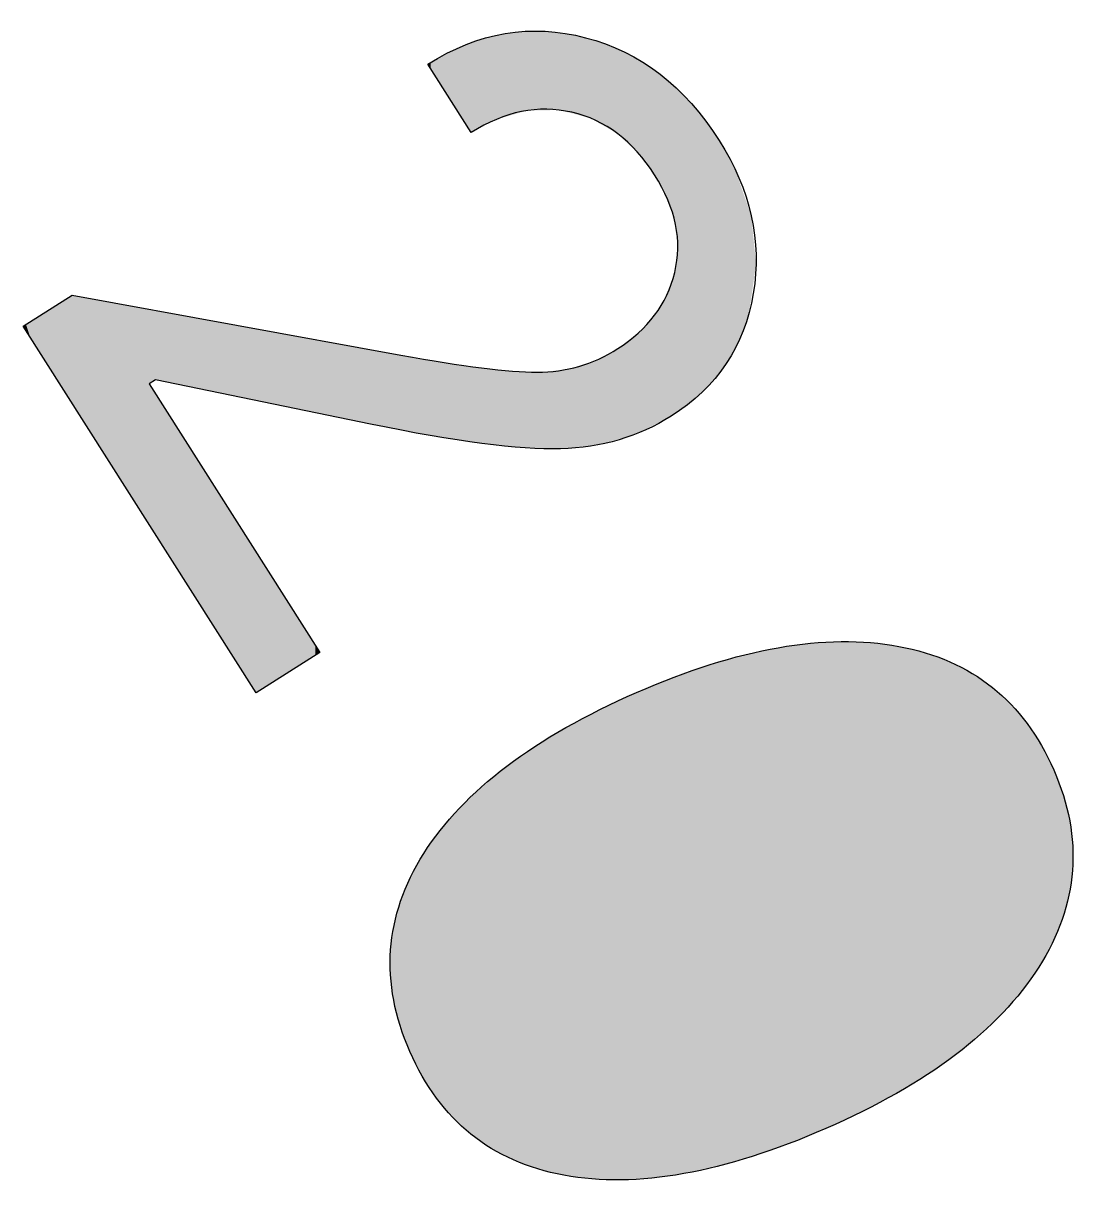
# Model space of a CAD drawing. Extents: x 1 to 47.3, y -47.1 to -0.8.
# Drawn here: x 40.16 to 45.42, y -16.79 to -11.01 of the extents above; entities that cross this region are included whole.
import ezdxf

# ---------------------------------------------------------------- set-up
doc = ezdxf.new("R2010")
doc.units = 0
doc.layers.add('LAYER_1', color=7, linetype='CONTINUOUS')

# ---------------------------------------------------------------- blocks, each defined once
blk = doc.blocks.new('*U20')
at = {"layer": 'LAYER_1', "color": 7}
for points in [[(43.9061, -16.5871), (43.7757, -14.135), (43.9061, -14.1073)], [(43.9553, -16.5699), (43.9061, -14.1073), (43.9553, -14.1005)], [(43.9061, -16.5871), (43.9061, -14.1073), (43.9553, -16.5699)], [(44.0654, -16.5249), (43.9553, -14.1005), (44.0654, -14.0855)], [(43.9553, -16.5699), (43.9553, -14.1005), (44.0654, -16.5249)], [(44.1417, -16.4937), (44.0654, -14.0855), (44.1417, -14.0813)], [(44.0654, -16.5249), (44.0654, -14.0855), (44.1417, -16.4937)], [(44.2182, -16.4581), (44.1417, -14.0813), (44.2182, -14.0771)], [(44.1417, -16.4937), (44.1417, -14.0813), (44.2182, -16.4581)], [(44.2182, -16.4581), (44.2182, -14.0771), (44.3242, -16.4087)], [(44.3242, -16.4087), (44.2182, -14.0771), (44.3242, -14.0809)], [(44.3242, -16.4087), (44.3242, -14.0809), (44.3644, -16.3873)], [(44.3644, -16.3873), (44.3242, -14.0809), (44.3644, -14.0823)], [(44.3644, -16.3873), (44.3644, -14.0823), (44.4924, -16.3193)], [(44.4924, -16.3193), (44.3644, -14.0823), (44.4924, -14.0994)], [(44.4924, -16.3193), (44.4924, -14.0994), (44.5041, -16.3122)], [(44.5041, -16.3122), (44.4924, -14.0994), (44.5041, -14.1009)], [(44.5041, -16.3122), (44.5041, -14.1009), (44.6355, -16.2321)], [(44.6355, -16.2321), (44.5041, -14.1009), (44.6355, -14.1327)], [(43.7402, -16.6427), (43.603, -14.1814), (43.7402, -14.1426)], [(43.7757, -16.6326), (43.7402, -14.1426), (43.7757, -14.135)], [(43.7402, -16.6427), (43.7402, -14.1426), (43.7757, -16.6326)], [(43.7757, -16.6326), (43.7757, -14.135), (43.9061, -16.5871)], [(44.6355, -16.2321), (44.6355, -14.1327), (44.6462, -16.2256)], [(44.6462, -16.2256), (44.6355, -14.1327), (44.6462, -14.1367)], [(44.6462, -16.2256), (44.6462, -14.1367), (44.7568, -16.1478)], [(44.7568, -16.1478), (44.6462, -14.1367), (44.7568, -14.1774)], [(43.5678, -16.6894), (43.4371, -14.2368), (43.5678, -14.1913)], [(43.603, -16.6818), (43.5678, -14.1913), (43.603, -14.1814)], [(43.5678, -16.6894), (43.5678, -14.1913), (43.603, -16.6818)], [(43.603, -16.6818), (43.603, -14.1814), (43.7402, -16.6427)], [(44.7568, -16.1478), (44.7568, -14.1774), (44.7855, -16.1276)], [(44.7855, -16.1276), (44.7568, -14.1774), (44.7855, -14.1922)], [(44.7855, -16.1276), (44.7855, -14.1922), (44.868, -16.0601)], [(44.868, -16.0601), (44.7855, -14.1922), (44.868, -14.2348)], [(43.3888, -16.7242), (43.2781, -14.2988), (43.3888, -14.2536)], [(43.4371, -16.7175), (43.3888, -14.2536), (43.4371, -14.2368)], [(43.3888, -16.7242), (43.3888, -14.2536), (43.4371, -16.7175)], [(43.4371, -16.7175), (43.4371, -14.2368), (43.5678, -16.6894)], [(44.868, -16.0601), (44.868, -14.2348), (44.9104, -16.0254)], [(44.9104, -16.0254), (44.868, -14.2348), (44.9104, -14.2642)], [(44.9104, -16.0254), (44.9104, -14.2642), (44.9692, -15.9687)], [(44.9692, -15.9687), (44.9104, -14.2642), (44.9692, -14.3051)], [(43.2032, -16.744), (43.1259, -14.3654), (43.2032, -14.3294)], [(43.2781, -16.7397), (43.2032, -14.3294), (43.2781, -14.2988)], [(43.2032, -16.744), (43.2032, -14.3294), (43.2781, -16.7397)], [(43.2781, -16.7397), (43.2781, -14.2988), (43.3888, -16.7242)], [(44.9692, -15.9687), (44.9692, -14.3051), (45.0209, -15.9188)], [(45.0209, -15.9188), (44.9692, -14.3051), (45.0209, -14.3522)], [(43.1259, -16.7484), (43.0202, -14.4146), (43.1259, -14.3654)], [(43.1259, -16.7484), (43.1259, -14.3654), (43.2032, -16.744)], [(45.0209, -15.9188), (45.0209, -14.3522), (45.0603, -15.8734)], [(45.0603, -15.8734), (45.0209, -14.3522), (45.0603, -14.3882)], [(45.0603, -15.8734), (45.0603, -14.3882), (45.117, -15.808)], [(45.117, -15.808), (45.0603, -14.3882), (45.117, -14.4552)], [(42.9806, -16.7436), (42.8518, -14.5041), (42.9806, -14.4357)], [(43.0202, -16.7449), (42.9806, -14.4357), (43.0202, -14.4146)], [(42.9806, -16.7436), (42.9806, -14.4357), (43.0202, -16.7449)], [(43.0202, -16.7449), (43.0202, -14.4146), (43.1259, -16.7484)], [(45.117, -15.808), (45.117, -14.4552), (45.1414, -15.7736)], [(45.1414, -15.7736), (45.117, -14.4552), (45.1414, -14.4841)], [(42.8422, -16.7252), (42.7121, -14.5891), (42.8422, -14.5099)], [(42.8518, -16.7265), (42.8422, -14.5099), (42.8518, -14.5041)], [(42.8422, -16.7252), (42.8422, -14.5099), (42.8518, -16.7265)], [(42.8518, -16.7265), (42.8518, -14.5041), (42.9806, -16.7436)], [(45.1414, -15.7736), (45.1414, -14.4841), (45.1986, -15.6929)], [(45.1986, -15.6929), (45.1414, -14.4841), (45.1986, -14.5717)], [(45.1986, -15.6929), (45.1986, -14.5717), (45.2124, -15.6684)], [(45.2124, -15.6684), (45.1986, -14.5717), (45.2124, -14.5928)], [(42.6979, -16.6885), (42.5919, -14.6721), (42.6979, -14.5977)], [(42.7121, -16.6937), (42.6979, -14.5977), (42.7121, -14.5891)], [(42.6979, -16.6885), (42.6979, -14.5977), (42.7121, -16.6937)], [(42.7121, -16.6937), (42.7121, -14.5891), (42.8422, -16.7252)], [(45.2124, -15.6684), (45.2124, -14.5928), (45.2649, -15.5751)], [(45.2649, -15.5751), (45.2124, -14.5928), (45.2649, -14.6974)], [(42.5919, -16.6493), (42.5586, -14.6955), (42.5919, -14.6721)], [(42.5919, -16.6493), (42.5919, -14.6721), (42.6979, -16.6885)], [(42.5586, -16.6319), (42.4815, -14.7585), (42.5586, -14.6955)], [(42.5586, -16.6319), (42.5586, -14.6955), (42.5919, -16.6493)], [(45.2649, -15.5751), (45.2649, -14.6974), (45.2734, -15.5549)], [(45.2734, -15.5549), (45.2649, -14.6974), (45.2734, -14.7143)], [(45.2734, -15.5549), (45.2734, -14.7143), (45.3149, -15.456)], [(45.3149, -15.456), (45.2734, -14.7143), (45.3149, -14.8251)], [(42.4338, -16.5585), (42.381, -14.8483), (42.4338, -14.7975)], [(42.4815, -16.5919), (42.4338, -14.7975), (42.4815, -14.7585)], [(42.4338, -16.5585), (42.4338, -14.7975), (42.4815, -16.5919)], [(42.4815, -16.5919), (42.4815, -14.7585), (42.5586, -16.6319)], [(42.381, -16.5215), (42.3236, -14.9036), (42.381, -14.8483)], [(42.381, -16.5215), (42.381, -14.8483), (42.4338, -16.5585)], [(45.3149, -15.456), (45.3149, -14.8251), (45.3209, -15.4344)], [(45.3209, -15.4344), (45.3149, -14.8251), (45.3209, -14.8412)], [(45.3209, -15.4344), (45.3209, -14.8412), (45.3486, -15.3356)], [(45.3486, -15.3356), (45.3209, -14.8412), (45.3486, -14.9522)], [(42.3236, -16.4688), (42.2904, -14.942), (42.3236, -14.9036)], [(42.3236, -16.4688), (42.3236, -14.9036), (42.381, -16.5215)], [(42.2904, -16.4383), (42.228, -15.0139), (42.2904, -14.942)], [(42.2904, -16.4383), (42.2904, -14.942), (42.3236, -16.4688)], [(45.3486, -15.3356), (45.3486, -14.9522), (45.3522, -15.3104)], [(45.3522, -15.3104), (45.3486, -14.9522), (45.3522, -14.9667)], [(45.3522, -15.3104), (45.3522, -14.9667), (45.3661, -15.2139)], [(45.3661, -15.2139), (45.3522, -14.9667), (45.3661, -15.081)], [(42.228, -16.364), (42.2096, -15.0399), (42.228, -15.0139)], [(42.228, -16.364), (42.228, -15.0139), (42.2904, -16.4383)], [(42.2096, -16.3421), (42.147, -15.1284), (42.2096, -15.0399)], [(42.2096, -16.3421), (42.2096, -15.0399), (42.228, -16.364)], [(45.3661, -15.2139), (45.3661, -15.081), (45.3673, -15.0909)], [(42.1387, -16.233), (42.0813, -15.2459), (42.1387, -15.1432)], [(42.147, -16.2457), (42.1387, -15.1432), (42.147, -15.1284)], [(42.1387, -16.233), (42.1387, -15.1432), (42.147, -16.2457)], [(42.147, -16.2457), (42.147, -15.1284), (42.2096, -16.3421)], [(42.0777, -16.111), (42.032, -15.3648), (42.0777, -15.2546)], [(42.0813, -16.1182), (42.0777, -15.2546), (42.0813, -15.2459)], [(42.0777, -16.111), (42.0777, -15.2546), (42.0813, -16.1182)], [(42.0813, -16.1182), (42.0813, -15.2459), (42.1387, -16.233)], [(42.0294, -15.9828), (41.9989, -15.4853), (42.0294, -15.3743)], [(42.032, -15.9896), (42.0294, -15.3743), (42.032, -15.3648)], [(42.0294, -15.9828), (42.0294, -15.3743), (42.032, -15.9896)], [(42.032, -15.9896), (42.032, -15.3648), (42.0777, -16.111)], [(41.9974, -15.8561), (41.9821, -15.6074), (41.9974, -15.4966)], [(41.9989, -15.8622), (41.9974, -15.4966), (41.9989, -15.4853)], [(41.9974, -15.8561), (41.9974, -15.4966), (41.9989, -15.8622)], [(41.9989, -15.8622), (41.9989, -15.4853), (42.0294, -15.9828)], [(41.9821, -15.7351), (41.9816, -15.731), (41.9821, -15.6074)], [(41.9821, -15.7351), (41.9821, -15.6074), (41.9974, -15.8561)]]:
    blk.add_solid(points, dxfattribs=at)
blk = doc.blocks.new('*U21')
at = {"layer": 'LAYER_1', "color": 7}
for points in [[(42.3899, -11.5464), (42.3798, -11.1071), (42.3899, -11.103)], [(42.3901, -11.5463), (42.3899, -11.103), (42.3901, -11.1029)], [(42.3899, -11.5464), (42.3899, -11.103), (42.3901, -11.5463)], [(42.4051, -11.5375), (42.3901, -11.1029), (42.4051, -11.0967)], [(42.3901, -11.5463), (42.3901, -11.1029), (42.4051, -11.5375)], [(42.4291, -11.5234), (42.4051, -11.0967), (42.4291, -11.0903)], [(42.4051, -11.5375), (42.4051, -11.0967), (42.4291, -11.5234)], [(42.4641, -11.5064), (42.4291, -11.0903), (42.4641, -11.081)], [(42.4291, -11.5234), (42.4291, -11.0903), (42.4641, -11.5064)], [(42.5071, -11.4855), (42.4641, -11.081), (42.5071, -11.0695)], [(42.4641, -11.5064), (42.4641, -11.081), (42.5071, -11.4855)], [(42.5264, -11.4801), (42.5071, -11.0695), (42.5264, -11.0643)], [(42.5071, -11.4855), (42.5071, -11.0695), (42.5264, -11.4801)], [(42.5867, -11.463), (42.5264, -11.0643), (42.5867, -11.0567)], [(42.5264, -11.4801), (42.5264, -11.0643), (42.5867, -11.463)], [(42.6002, -11.4592), (42.5867, -11.0567), (42.6002, -11.0549)], [(42.5867, -11.463), (42.5867, -11.0567), (42.6002, -11.4592)], [(42.6492, -11.4453), (42.6002, -11.0549), (42.6492, -11.0487)], [(42.6002, -11.4592), (42.6002, -11.0549), (42.6492, -11.4453)], [(42.6492, -11.4453), (42.6492, -11.0487), (42.6631, -11.4414)], [(42.6631, -11.4414), (42.6492, -11.0487), (42.6631, -11.0489)], [(42.6631, -11.4414), (42.6631, -11.0489), (42.7204, -11.4407)], [(42.7204, -11.4407), (42.6631, -11.0489), (42.7204, -11.0495)], [(42.7204, -11.4407), (42.7204, -11.0495), (42.7362, -11.4405)], [(42.7362, -11.4405), (42.7204, -11.0495), (42.7362, -11.0497)], [(42.7362, -11.4405), (42.7362, -11.0497), (42.7735, -11.44)], [(42.7735, -11.44), (42.7362, -11.0497), (42.7735, -11.0501)], [(42.7735, -11.44), (42.7735, -11.0501), (42.819, -11.4394)], [(42.819, -11.4394), (42.7735, -11.0501), (42.819, -11.0566)], [(42.819, -11.4394), (42.819, -11.0566), (42.8246, -11.4409)], [(42.8246, -11.4409), (42.819, -11.0566), (42.8246, -11.0575)], [(42.8246, -11.4409), (42.8246, -11.0575), (42.8663, -11.4516)], [(42.8663, -11.4516), (42.8246, -11.0575), (42.8663, -11.0635)], [(42.8663, -11.4516), (42.8663, -11.0635), (42.8993, -11.4601)], [(42.8993, -11.4601), (42.8663, -11.0635), (42.8993, -11.0683)], [(42.8993, -11.4601), (42.8993, -11.0683), (42.972, -11.4789)], [(42.972, -11.4789), (42.8993, -11.0683), (42.972, -11.0883)], [(42.972, -11.4789), (42.972, -11.0883), (42.9907, -11.4895)], [(42.9907, -11.4895), (42.972, -11.0883), (42.9907, -11.0935)], [(42.9907, -11.4895), (42.9907, -11.0935), (43.0104, -11.5007)], [(43.0104, -11.5007), (42.9907, -11.0935), (43.0104, -11.0989)], [(43.0104, -11.5007), (43.0104, -11.0989), (43.0249, -11.509)], [(43.0249, -11.509), (43.0104, -11.0989), (43.0249, -11.1029)], [(43.0249, -11.509), (43.0249, -11.1029), (43.109, -11.5568)], [(43.109, -11.5568), (43.0249, -11.1029), (43.109, -11.1377)], [(42.2853, -11.3985), (42.2169, -11.1843), (42.2853, -11.1461)], [(42.312, -11.4406), (42.2853, -11.1461), (42.312, -11.1351)], [(42.2853, -11.3985), (42.2853, -11.1461), (42.312, -11.4406)], [(42.3141, -11.444), (42.312, -11.1351), (42.3141, -11.1342)], [(42.312, -11.4406), (42.312, -11.1351), (42.3141, -11.444)], [(42.3559, -11.5097), (42.3141, -11.1342), (42.3559, -11.117)], [(42.3141, -11.444), (42.3141, -11.1342), (42.3559, -11.5097)], [(42.3798, -11.5474), (42.3559, -11.117), (42.3798, -11.1071)], [(42.3559, -11.5097), (42.3559, -11.117), (42.3798, -11.5474)], [(42.3798, -11.5474), (42.3798, -11.1071), (42.3899, -11.5464)], [(43.109, -11.5568), (43.109, -11.1377), (43.1095, -11.5573)], [(43.1095, -11.5573), (43.109, -11.1377), (43.1095, -11.1379)], [(43.1095, -11.5573), (43.1095, -11.1379), (43.144, -11.5908)], [(43.144, -11.5908), (43.1095, -11.1379), (43.144, -11.1522)], [(43.144, -11.5908), (43.144, -11.1522), (43.1834, -11.6291)], [(43.1834, -11.6291), (43.144, -11.1522), (43.1834, -11.1747)], [(42.1811, -11.2345), (42.1669, -11.2122), (42.1811, -11.2043)], [(42.2169, -11.2909), (42.1811, -11.2043), (42.2169, -11.1843)], [(42.1811, -11.2345), (42.1811, -11.2043), (42.2169, -11.2909)], [(42.2169, -11.2909), (42.2169, -11.1843), (42.2853, -11.3985)], [(43.1834, -11.6291), (43.1834, -11.1747), (43.2287, -11.6731)], [(43.2287, -11.6731), (43.1834, -11.1747), (43.2287, -11.2005)], [(43.2287, -11.6731), (43.2287, -11.2005), (43.2333, -11.68)], [(43.2333, -11.68), (43.2287, -11.2005), (43.2333, -11.2032)], [(43.2333, -11.68), (43.2333, -11.2032), (43.2557, -11.7138)], [(43.2557, -11.7138), (43.2333, -11.2032), (43.2557, -11.2159)], [(43.2557, -11.7138), (43.2557, -11.2159), (43.3249, -11.8182)], [(43.3249, -11.8182), (43.2557, -11.2159), (43.3249, -11.2678)], [(43.3249, -11.8182), (43.3249, -11.2678), (43.3283, -11.8233)], [(43.3283, -11.8233), (43.3249, -11.2678), (43.3283, -11.2704)], [(43.3283, -11.8233), (43.3283, -11.2704), (43.3436, -11.862)], [(43.3436, -11.862), (43.3283, -11.2704), (43.3436, -11.2819)], [(43.3436, -11.862), (43.3436, -11.2819), (43.36, -11.9033)], [(43.36, -11.9033), (43.3436, -11.2819), (43.36, -11.2942)], [(43.36, -11.9033), (43.36, -11.2942), (43.3841, -11.964)], [(43.3841, -11.964), (43.36, -11.2942), (43.3841, -11.3172)], [(43.3841, -11.964), (43.3841, -11.3172), (43.3891, -11.9767)], [(43.3891, -11.9767), (43.3841, -11.3172), (43.3891, -11.322)], [(43.3891, -11.9767), (43.3891, -11.322), (43.4076, -12.1274)], [(43.4076, -12.1274), (43.3891, -11.322), (43.4076, -11.3398)], [(43.4076, -12.9349), (43.4076, -11.3398), (43.436, -12.9162)], [(43.436, -12.9162), (43.4076, -11.3398), (43.436, -11.3669)], [(43.436, -12.9162), (43.436, -11.3669), (43.457, -12.8987)], [(43.457, -12.8987), (43.436, -11.3669), (43.457, -11.3869)], [(43.457, -12.8987), (43.457, -11.3869), (43.5282, -12.8389)], [(43.5282, -12.8389), (43.457, -11.3869), (43.5282, -11.4722)], [(43.5282, -12.8389), (43.5282, -11.4722), (43.5465, -12.8189)], [(43.5465, -12.8189), (43.5282, -11.4722), (43.5465, -11.4941)], [(43.5465, -12.8189), (43.5465, -11.4941), (43.6069, -12.7531)], [(43.6069, -12.7531), (43.5465, -11.4941), (43.6069, -11.5834)], [(43.6069, -12.7531), (43.6069, -11.5834), (43.6271, -12.7237)], [(43.6271, -12.7237), (43.6069, -11.5834), (43.6271, -11.6134)], [(43.6271, -12.7237), (43.6271, -11.6134), (43.6719, -12.6588)], [(43.6719, -12.6588), (43.6271, -11.6134), (43.6719, -11.696)], [(43.6719, -12.6588), (43.6719, -11.696), (43.69, -12.6228)], [(43.69, -12.6228), (43.6719, -11.696), (43.69, -11.7293)], [(43.69, -12.6228), (43.69, -11.7293), (43.7234, -12.556)], [(43.7234, -12.556), (43.69, -11.7293), (43.7234, -11.8253)], [(43.7234, -12.556), (43.7234, -11.8253), (43.7614, -12.4448)], [(43.7614, -12.4448), (43.7234, -11.8253), (43.7614, -11.9341)], [(43.7614, -12.4448), (43.7614, -11.9341), (43.772, -12.3706)], [(43.772, -12.3706), (43.7614, -11.9341), (43.772, -11.9644)], [(43.772, -12.3706), (43.772, -11.9644), (43.7957, -12.2039)], [(43.4076, -12.9349), (43.3891, -12.2435), (43.4076, -12.1274)], [(43.3891, -12.9472), (43.3841, -12.275), (43.3891, -12.2435)], [(43.3891, -12.9472), (43.3891, -12.2435), (43.4076, -12.9349)], [(43.3841, -12.9505), (43.36, -12.3296), (43.3841, -12.275)], [(43.3841, -12.9505), (43.3841, -12.275), (43.3891, -12.9472)], [(40.3906, -12.8758), (40.3543, -12.3875), (40.3906, -12.3645)], [(40.4042, -12.8972), (40.3906, -12.3645), (40.4042, -12.3593)], [(40.3906, -12.8758), (40.3906, -12.3645), (40.4042, -12.8972)], [(40.4057, -12.8996), (40.4042, -12.3593), (40.4057, -12.3588)], [(40.4042, -12.8972), (40.4042, -12.3593), (40.4057, -12.8996)], [(40.4057, -12.8996), (40.4057, -12.3588), (40.4553, -12.9778)], [(40.4553, -12.9778), (40.4057, -12.3588), (40.4553, -12.3678)], [(40.4553, -12.9778), (40.4553, -12.3678), (40.5247, -13.0871)], [(40.5247, -13.0871), (40.4553, -12.3678), (40.5247, -12.3805)], [(43.3436, -12.9772), (43.3283, -12.4016), (43.3436, -12.3668)], [(43.36, -12.9664), (43.3436, -12.3668), (43.36, -12.3296)], [(43.3436, -12.9772), (43.3436, -12.3668), (43.36, -12.9664)], [(43.36, -12.9664), (43.36, -12.3296), (43.3841, -12.9505)], [(40.3008, -12.7344), (40.2213, -12.4718), (40.3008, -12.4214)], [(40.3026, -12.7372), (40.3008, -12.4214), (40.3026, -12.4203)], [(40.3008, -12.7344), (40.3008, -12.4214), (40.3026, -12.7372)], [(40.3543, -12.8187), (40.3026, -12.4203), (40.3543, -12.3875)], [(40.3026, -12.7372), (40.3026, -12.4203), (40.3543, -12.8187)], [(40.3543, -12.8187), (40.3543, -12.3875), (40.3906, -12.8758)], [(40.5247, -13.0871), (40.5247, -12.3805), (40.5516, -13.1295)], [(40.5516, -13.1295), (40.5247, -12.3805), (40.5516, -12.3854)], [(40.5516, -13.1295), (40.5516, -12.3854), (40.6854, -13.3402)], [(40.6854, -13.3402), (40.5516, -12.3854), (40.6854, -12.4098)], [(40.6854, -13.3402), (40.6854, -12.4098), (40.7845, -13.4963)], [(40.7845, -13.4963), (40.6854, -12.4098), (40.7845, -12.4279)], [(40.7845, -12.798), (40.7845, -12.4279), (40.7873, -12.7962)], [(40.7873, -12.7962), (40.7845, -12.4279), (40.7873, -12.4284)], [(40.7873, -12.7962), (40.7873, -12.4284), (40.7898, -12.7946)], [(40.7898, -12.7946), (40.7873, -12.4284), (40.7898, -12.4288)], [(40.7898, -12.7946), (40.7898, -12.4288), (40.791, -12.7938)], [(40.791, -12.7938), (40.7898, -12.4288), (40.791, -12.429)], [(40.791, -12.7938), (40.791, -12.429), (40.7999, -12.7881)], [(40.7999, -12.7881), (40.791, -12.429), (40.7999, -12.4307)], [(40.7999, -12.7881), (40.7999, -12.4307), (40.8126, -12.78)], [(40.8126, -12.78), (40.7999, -12.4307), (40.8126, -12.433)], [(40.8126, -12.78), (40.8126, -12.433), (40.8153, -12.7783)], [(40.8153, -12.7783), (40.8126, -12.433), (40.8153, -12.4335)], [(40.8153, -12.7783), (40.8153, -12.4335), (40.8208, -12.7793)], [(40.8208, -12.7793), (40.8153, -12.4335), (40.8208, -12.4345)], [(43.3249, -12.9861), (43.2557, -12.4971), (43.3249, -12.4093)], [(43.3283, -12.9845), (43.3249, -12.4093), (43.3283, -12.4016)], [(43.3249, -12.9861), (43.3249, -12.4093), (43.3283, -12.9845)], [(43.3283, -12.9845), (43.3283, -12.4016), (43.3436, -12.9772)], [(40.1925, -12.5637), (40.1721, -12.503), (40.1925, -12.4901)], [(40.1969, -12.5707), (40.1925, -12.4901), (40.1969, -12.4873)], [(40.1925, -12.5637), (40.1925, -12.4901), (40.1969, -12.5707)], [(40.2213, -12.6091), (40.1969, -12.4873), (40.2213, -12.4718)], [(40.1969, -12.5707), (40.1969, -12.4873), (40.2213, -12.6091)], [(40.2213, -12.6091), (40.2213, -12.4718), (40.3008, -12.7344)], [(40.8208, -12.7793), (40.8208, -12.4345), (40.8222, -12.7796)], [(40.8222, -12.7796), (40.8208, -12.4345), (40.8222, -12.4347)], [(40.8222, -12.7796), (40.8222, -12.4347), (40.8471, -12.7847)], [(40.8471, -12.7847), (40.8222, -12.4347), (40.8471, -12.4393)], [(40.8471, -12.7847), (40.8471, -12.4393), (40.8612, -12.7877)], [(40.8612, -12.7877), (40.8471, -12.4393), (40.8612, -12.4419)], [(40.8612, -12.7877), (40.8612, -12.4419), (40.8749, -12.7905)], [(40.8749, -12.7905), (40.8612, -12.4419), (40.8749, -12.4444)], [(40.8749, -12.7905), (40.8749, -12.4444), (40.9234, -12.8005)], [(40.9234, -12.8005), (40.8749, -12.4444), (40.9234, -12.4532)], [(40.9234, -12.8005), (40.9234, -12.4532), (40.9295, -12.8017)], [(40.9295, -12.8017), (40.9234, -12.4532), (40.9295, -12.4543)], [(40.9295, -12.8017), (40.9295, -12.4543), (40.9475, -12.8054)], [(40.9475, -12.8054), (40.9295, -12.4543), (40.9475, -12.4576)], [(40.9475, -12.8054), (40.9475, -12.4576), (41.021, -12.8206)], [(41.021, -12.8206), (40.9475, -12.4576), (41.021, -12.471)], [(41.021, -12.8206), (41.021, -12.471), (41.0336, -12.8232)], [(41.0336, -12.8232), (41.021, -12.471), (41.0336, -12.4733)], [(41.0336, -12.8232), (41.0336, -12.4733), (41.0466, -12.8259)], [(41.0466, -12.8259), (41.0336, -12.4733), (41.0466, -12.4757)], [(41.0466, -12.8259), (41.0466, -12.4757), (41.1284, -12.8428)], [(41.1284, -12.8428), (41.0466, -12.4757), (41.1284, -12.4906)], [(41.1284, -12.8428), (41.1284, -12.4906), (41.154, -12.848)], [(41.154, -12.848), (41.1284, -12.4906), (41.154, -12.4953)], [(40.161, -12.5142), (40.1593, -12.5111), (40.161, -12.51)], [(40.1651, -12.5206), (40.161, -12.51), (40.1651, -12.5074)], [(40.161, -12.5142), (40.161, -12.51), (40.1651, -12.5206)], [(40.1721, -12.5317), (40.1651, -12.5074), (40.1721, -12.503)], [(40.1651, -12.5206), (40.1651, -12.5074), (40.1721, -12.5317)], [(40.1721, -12.5317), (40.1721, -12.503), (40.1925, -12.5637)], [(41.154, -12.848), (41.154, -12.4953), (41.2173, -12.8611)], [(41.2173, -12.8611), (41.154, -12.4953), (41.2173, -12.5068)], [(41.2173, -12.8611), (41.2173, -12.5068), (41.2388, -12.8655)], [(41.2388, -12.8655), (41.2173, -12.5068), (41.2388, -12.5107)], [(41.2388, -12.8655), (41.2388, -12.5107), (41.2491, -12.8677)], [(41.2491, -12.8677), (41.2388, -12.5107), (41.2491, -12.5126)], [(41.2491, -12.8677), (41.2491, -12.5126), (41.2707, -12.8721)], [(41.2707, -12.8721), (41.2491, -12.5126), (41.2707, -12.5166)], [(41.2707, -12.8721), (41.2707, -12.5166), (41.2946, -12.8771)], [(41.2946, -12.8771), (41.2707, -12.5166), (41.2946, -12.5209)], [(41.2946, -12.8771), (41.2946, -12.5209), (41.3095, -12.8801)], [(41.3095, -12.8801), (41.2946, -12.5209), (41.3095, -12.5236)], [(41.3095, -12.8801), (41.3095, -12.5236), (41.3146, -12.8812)], [(41.3146, -12.8812), (41.3095, -12.5236), (41.3146, -12.5246)], [(41.3146, -12.8812), (41.3146, -12.5246), (41.3248, -12.8833)], [(41.3248, -12.8833), (41.3146, -12.5246), (41.3248, -12.5264)], [(41.3248, -12.8833), (41.3248, -12.5264), (41.3353, -12.8855)], [(41.3353, -12.8855), (41.3248, -12.5264), (41.3353, -12.5283)], [(41.3353, -12.8855), (41.3353, -12.5283), (41.3878, -12.8963)], [(41.3878, -12.8963), (41.3353, -12.5283), (41.3878, -12.5379)], [(41.3878, -12.8963), (41.3878, -12.5379), (41.4168, -12.9023)], [(41.4168, -12.9023), (41.3878, -12.5379), (41.4168, -12.5432)], [(41.4168, -12.9023), (41.4168, -12.5432), (41.4967, -12.9188)], [(41.4967, -12.9188), (41.4168, -12.5432), (41.4967, -12.5578)], [(43.2287, -13.0317), (43.1834, -12.565), (43.2287, -12.5291)], [(43.2333, -13.0295), (43.2287, -12.5291), (43.2333, -12.5255)], [(43.2287, -13.0317), (43.2287, -12.5291), (43.2333, -13.0295)], [(43.2557, -13.0189), (43.2333, -12.5255), (43.2557, -12.4971)], [(43.2333, -13.0295), (43.2333, -12.5255), (43.2557, -13.0189)], [(43.2557, -13.0189), (43.2557, -12.4971), (43.3249, -12.9861)], [(41.4967, -12.9188), (41.4967, -12.5578), (41.498, -12.919)], [(41.498, -12.919), (41.4967, -12.5578), (41.498, -12.558)], [(41.498, -12.919), (41.498, -12.558), (41.5303, -12.9257)], [(41.5303, -12.9257), (41.498, -12.558), (41.5303, -12.5639)], [(41.5303, -12.9257), (41.5303, -12.5639), (41.5638, -12.9326)], [(41.5638, -12.9326), (41.5303, -12.5639), (41.5638, -12.57)], [(41.5638, -12.9326), (41.5638, -12.57), (41.5875, -12.9375)], [(41.5875, -12.9375), (41.5638, -12.57), (41.5875, -12.5743)], [(41.5875, -12.9375), (41.5875, -12.5743), (41.5915, -12.9383)], [(41.5915, -12.9383), (41.5875, -12.5743), (41.5915, -12.5751)], [(41.5915, -12.9383), (41.5915, -12.5751), (41.6093, -12.942)], [(41.6093, -12.942), (41.5915, -12.5751), (41.6093, -12.5783)], [(41.6093, -12.942), (41.6093, -12.5783), (41.6266, -12.9456)], [(41.6266, -12.9456), (41.6093, -12.5783), (41.6266, -12.5815)], [(41.6266, -12.9456), (41.6266, -12.5815), (41.6296, -12.9462)], [(41.6296, -12.9462), (41.6266, -12.5815), (41.6296, -12.582)], [(41.6296, -12.9462), (41.6296, -12.582), (41.7151, -12.9638)], [(41.7151, -12.9638), (41.6296, -12.582), (41.7151, -12.5976)], [(41.7151, -12.9638), (41.7151, -12.5976), (41.7492, -12.9708)], [(41.7492, -12.9708), (41.7151, -12.5976), (41.7492, -12.6039)], [(41.7492, -12.9708), (41.7492, -12.6039), (41.798, -12.9809)], [(41.798, -12.9809), (41.7492, -12.6039), (41.798, -12.6128)], [(43.144, -13.0641), (43.1095, -12.6235), (43.144, -12.5962)], [(43.1834, -13.0532), (43.144, -12.5962), (43.1834, -12.565)], [(43.144, -13.0641), (43.144, -12.5962), (43.1834, -13.0532)], [(43.1834, -13.0532), (43.1834, -12.565), (43.2287, -13.0317)], [(41.798, -12.9809), (41.798, -12.6128), (41.8553, -12.9927)], [(41.8553, -12.9927), (41.798, -12.6128), (41.8553, -12.6232)], [(41.8553, -12.9927), (41.8553, -12.6232), (41.8809, -12.998)], [(41.8809, -12.998), (41.8553, -12.6232), (41.8809, -12.6279)], [(41.8809, -12.998), (41.8809, -12.6279), (41.8829, -12.9984)], [(41.8829, -12.9984), (41.8809, -12.6279), (41.8829, -12.6282)], [(41.8829, -12.9984), (41.8829, -12.6282), (41.8866, -12.9992)], [(41.8866, -12.9992), (41.8829, -12.6282), (41.8866, -12.6289)], [(41.8866, -12.9992), (41.8866, -12.6289), (41.9113, -13.0042)], [(41.9113, -13.0042), (41.8866, -12.6289), (41.9113, -12.6334)], [(41.9113, -13.0042), (41.9113, -12.6334), (41.9598, -13.0139)], [(41.9598, -13.0139), (41.9113, -12.6334), (41.9598, -12.6423)], [(41.9598, -13.0139), (41.9598, -12.6423), (41.9793, -13.0175)], [(41.9793, -13.0175), (41.9598, -12.6423), (41.9793, -12.6458)], [(41.9793, -13.0175), (41.9793, -12.6458), (42.0289, -13.0269)], [(42.0289, -13.0269), (41.9793, -12.6458), (42.0289, -12.6549)], [(42.0289, -13.0269), (42.0289, -12.6549), (42.0408, -13.0291)], [(42.0408, -13.0291), (42.0289, -12.6549), (42.0408, -12.657)], [(42.0408, -13.0291), (42.0408, -12.657), (42.0763, -13.0357)], [(42.0763, -13.0357), (42.0408, -12.657), (42.0763, -12.6635)], [(42.0763, -13.0357), (42.0763, -12.6635), (42.1439, -13.0484)], [(42.1439, -13.0484), (42.0763, -12.6635), (42.1439, -12.6753)], [(43.109, -13.0737), (43.0249, -12.6676), (43.109, -12.6238)], [(43.1095, -13.0735), (43.109, -12.6238), (43.1095, -12.6235)], [(43.109, -13.0737), (43.109, -12.6238), (43.1095, -13.0735)], [(43.1095, -13.0735), (43.1095, -12.6235), (43.144, -13.0641)], [(42.1439, -13.0484), (42.1439, -12.6753), (42.145, -13.0486)], [(42.145, -13.0486), (42.1439, -12.6753), (42.145, -12.6755)], [(42.145, -13.0486), (42.145, -12.6755), (42.1669, -13.0522)], [(42.1669, -13.0522), (42.145, -12.6755), (42.1669, -12.679)], [(42.1669, -13.0522), (42.1669, -12.679), (42.1811, -13.0546)], [(42.1811, -13.0546), (42.1669, -12.679), (42.1811, -12.6811)], [(42.1811, -13.0546), (42.1811, -12.6811), (42.2169, -13.0605)], [(42.2169, -13.0605), (42.1811, -12.6811), (42.2169, -12.6867)], [(42.2169, -13.0605), (42.2169, -12.6867), (42.2853, -13.0718)], [(42.2853, -13.0718), (42.2169, -12.6867), (42.2853, -12.6973)], [(42.2853, -13.0718), (42.2853, -12.6973), (42.312, -13.0762)], [(42.312, -13.0762), (42.2853, -12.6973), (42.312, -12.7015)], [(42.312, -13.0762), (42.312, -12.7015), (42.3141, -13.0765)], [(42.3141, -13.0765), (42.312, -12.7015), (42.3141, -12.7018)], [(42.3141, -13.0765), (42.3141, -12.7018), (42.3559, -13.0823)], [(42.3559, -13.0823), (42.3141, -12.7018), (42.3559, -12.7083)], [(42.3559, -13.0823), (42.3559, -12.7083), (42.3798, -13.0857)], [(42.3798, -13.0857), (42.3559, -12.7083), (42.3798, -12.712)], [(42.3798, -13.0857), (42.3798, -12.712), (42.3899, -13.087)], [(42.3899, -13.087), (42.3798, -12.712), (42.3899, -12.7136)], [(42.3899, -13.087), (42.3899, -12.7136), (42.3901, -13.0871)], [(42.3901, -13.0871), (42.3899, -12.7136), (42.3901, -12.7136)], [(42.3901, -13.0871), (42.3901, -12.7136), (42.4051, -13.0891)], [(42.4051, -13.0891), (42.3901, -12.7136), (42.4051, -12.7153)], [(42.4051, -13.0891), (42.4051, -12.7153), (42.4291, -13.0925)], [(42.4291, -13.0925), (42.4051, -12.7153), (42.4291, -12.7179)], [(42.4291, -13.0925), (42.4291, -12.7179), (42.4641, -13.0973)], [(42.4641, -13.0973), (42.4291, -12.7179), (42.4641, -12.7218)], [(42.4641, -13.0973), (42.4641, -12.7218), (42.5071, -13.1018)], [(42.5071, -13.1018), (42.4641, -12.7218), (42.5071, -12.7265)], [(42.8993, -13.1124), (42.8663, -12.7243), (42.8993, -12.714)], [(42.972, -13.1048), (42.8993, -12.714), (42.972, -12.6913)], [(42.8993, -13.1124), (42.8993, -12.714), (42.972, -13.1048)], [(42.9907, -13.1029), (42.972, -12.6913), (42.9907, -12.6855)], [(42.972, -13.1048), (42.972, -12.6913), (42.9907, -13.1029)], [(43.0104, -13.1008), (42.9907, -12.6855), (43.0104, -12.6752)], [(42.9907, -13.1029), (42.9907, -12.6855), (43.0104, -13.1008)], [(43.0249, -13.0968), (43.0104, -12.6752), (43.0249, -12.6676)], [(43.0104, -13.1008), (43.0104, -12.6752), (43.0249, -13.0968)], [(43.0249, -13.0968), (43.0249, -12.6676), (43.109, -13.0737)], [(42.5071, -13.1018), (42.5071, -12.7265), (42.5264, -13.1039)], [(42.5264, -13.1039), (42.5071, -12.7265), (42.5264, -12.7286)], [(42.5264, -13.1039), (42.5264, -12.7286), (42.5867, -13.1102)], [(42.5867, -13.1102), (42.5264, -12.7286), (42.5867, -12.7352)], [(42.5867, -13.1102), (42.5867, -12.7352), (42.6002, -13.1117)], [(42.6002, -13.1117), (42.5867, -12.7352), (42.6002, -12.7357)], [(42.6002, -13.1117), (42.6002, -12.7357), (42.6492, -13.1148)], [(42.6492, -13.1148), (42.6002, -12.7357), (42.6492, -12.7373)], [(42.6492, -13.1148), (42.6492, -12.7373), (42.6631, -13.1156)], [(42.6631, -13.1156), (42.6492, -12.7373), (42.6631, -12.7378)], [(42.6631, -13.1156), (42.6631, -12.7378), (42.7204, -13.1193)], [(42.7204, -13.1193), (42.6631, -12.7378), (42.7204, -12.7397)], [(42.7204, -13.1193), (42.7204, -12.7397), (42.7362, -13.1194)], [(42.7362, -13.1194), (42.7204, -12.7397), (42.7362, -12.7402)], [(42.7735, -13.1197), (42.7362, -12.7402), (42.7735, -12.7357)], [(42.7362, -13.1194), (42.7362, -12.7402), (42.7735, -13.1197)], [(42.819, -13.1201), (42.7735, -12.7357), (42.819, -12.7301)], [(42.7735, -13.1197), (42.7735, -12.7357), (42.819, -13.1201)], [(42.8246, -13.1201), (42.819, -12.7301), (42.8246, -12.7294)], [(42.819, -13.1201), (42.819, -12.7301), (42.8246, -13.1201)], [(42.8663, -13.1158), (42.8246, -12.7294), (42.8663, -12.7243)], [(42.8246, -13.1201), (42.8246, -12.7294), (42.8663, -13.1158)], [(42.8663, -13.1158), (42.8663, -12.7243), (42.8993, -13.1124)], [(40.7845, -13.4963), (40.7845, -12.798), (40.7873, -13.5007)], [(40.7873, -13.5007), (40.7845, -12.798), (40.7873, -12.8024)], [(40.7873, -13.5007), (40.7873, -12.8024), (40.7898, -13.5047)], [(40.7898, -13.5047), (40.7873, -12.8024), (40.7898, -12.8065)], [(40.7898, -13.5047), (40.7898, -12.8065), (40.791, -13.5065)], [(40.791, -13.5065), (40.7898, -12.8065), (40.791, -12.8083)], [(40.791, -13.5065), (40.791, -12.8083), (40.7999, -13.5206)], [(40.7999, -13.5206), (40.791, -12.8083), (40.7999, -12.8224)], [(40.7999, -13.5206), (40.7999, -12.8224), (40.8126, -13.5405)], [(40.8126, -13.5405), (40.7999, -12.8224), (40.8126, -12.8424)], [(40.8126, -13.5405), (40.8126, -12.8424), (40.8153, -13.5449)], [(40.8153, -13.5449), (40.8126, -12.8424), (40.8153, -12.8467)], [(40.8153, -13.5449), (40.8153, -12.8467), (40.8208, -13.5535)], [(40.8208, -13.5535), (40.8153, -12.8467), (40.8208, -12.8553)], [(40.8208, -13.5535), (40.8208, -12.8553), (40.8222, -13.5558)], [(40.8222, -13.5558), (40.8208, -12.8553), (40.8222, -12.8576)], [(40.8222, -13.5558), (40.8222, -12.8576), (40.8471, -13.595)], [(40.8471, -13.595), (40.8222, -12.8576), (40.8471, -12.8968)], [(40.8471, -13.595), (40.8471, -12.8968), (40.8612, -13.6172)], [(40.8612, -13.6172), (40.8471, -12.8968), (40.8612, -12.9191)], [(40.8612, -13.6172), (40.8612, -12.9191), (40.8749, -13.6388)], [(40.8749, -13.6388), (40.8612, -12.9191), (40.8749, -12.9407)], [(40.8749, -13.6388), (40.8749, -12.9407), (40.9234, -13.7152)], [(40.9234, -13.7152), (40.8749, -12.9407), (40.9234, -13.0171)], [(40.9234, -13.7152), (40.9234, -13.0171), (40.9295, -13.7248)], [(40.9295, -13.7248), (40.9234, -13.0171), (40.9295, -13.0267)], [(40.9295, -13.7248), (40.9295, -13.0267), (40.9475, -13.7531)], [(40.9475, -13.7531), (40.9295, -13.0267), (40.9475, -13.055)], [(40.9475, -13.7531), (40.9475, -13.055), (41.021, -13.8689)], [(41.021, -13.8689), (40.9475, -13.055), (41.021, -13.1709)], [(41.021, -13.8689), (41.021, -13.1709), (41.0336, -13.8887)], [(41.0336, -13.8887), (41.021, -13.1709), (41.0336, -13.1907)], [(41.0336, -13.8887), (41.0336, -13.1907), (41.0466, -13.9093)], [(41.0466, -13.9093), (41.0336, -13.1907), (41.0466, -13.2112)], [(41.0466, -13.9093), (41.0466, -13.2112), (41.1284, -14.0381)], [(41.1284, -14.0381), (41.0466, -13.2112), (41.1284, -13.3402)], [(41.1284, -14.0381), (41.1284, -13.3402), (41.154, -14.0783)], [(41.154, -14.0783), (41.1284, -13.3402), (41.154, -13.3804)], [(41.154, -14.0783), (41.154, -13.3804), (41.2173, -14.1781)], [(41.2173, -14.1781), (41.154, -13.3804), (41.2173, -13.4802)], [(41.2173, -14.1781), (41.2173, -13.4802), (41.2388, -14.212)], [(41.2388, -14.212), (41.2173, -13.4802), (41.2388, -13.5141)], [(41.2388, -14.212), (41.2388, -13.5141), (41.2491, -14.2282)], [(41.2491, -14.2282), (41.2388, -13.5141), (41.2491, -13.5304)], [(41.2491, -14.2282), (41.2491, -13.5304), (41.2707, -14.2623)], [(41.2707, -14.2623), (41.2491, -13.5304), (41.2707, -13.5644)], [(41.2707, -14.2623), (41.2707, -13.5644), (41.2946, -14.2998)], [(41.2946, -14.2998), (41.2707, -13.5644), (41.2946, -13.602)], [(41.2946, -14.2998), (41.2946, -13.602), (41.3095, -14.3233)], [(41.3095, -14.3233), (41.2946, -13.602), (41.3095, -13.6255)], [(41.3095, -14.3233), (41.3095, -13.6255), (41.3146, -14.3314)], [(41.3146, -14.3314), (41.3095, -13.6255), (41.3146, -13.6336)], [(41.3146, -14.3314), (41.3146, -13.6336), (41.3248, -14.3249)], [(41.3248, -14.3249), (41.3146, -13.6336), (41.3248, -13.6497)], [(41.3248, -14.3249), (41.3248, -13.6497), (41.3353, -14.3183)], [(41.3353, -14.3183), (41.3248, -13.6497), (41.3353, -13.6662)], [(41.3353, -14.3183), (41.3353, -13.6662), (41.3878, -14.2849)], [(41.3878, -14.2849), (41.3353, -13.6662), (41.3878, -13.7489)], [(41.3878, -14.2849), (41.3878, -13.7489), (41.4168, -14.2665)], [(41.4168, -14.2665), (41.3878, -13.7489), (41.4168, -13.7946)], [(41.4168, -14.2665), (41.4168, -13.7946), (41.4967, -14.2157)], [(41.4967, -14.2157), (41.4168, -13.7946), (41.4967, -13.9206)], [(41.4967, -14.2157), (41.4967, -13.9206), (41.498, -14.2149)], [(41.498, -14.2149), (41.4967, -13.9206), (41.498, -13.9227)], [(41.498, -14.2149), (41.498, -13.9227), (41.5303, -14.1944)], [(41.5303, -14.1944), (41.498, -13.9227), (41.5303, -13.9736)], [(41.5303, -14.1944), (41.5303, -13.9736), (41.5638, -14.1731)], [(41.5638, -14.1731), (41.5303, -13.9736), (41.5638, -14.0263)], [(41.5638, -14.1731), (41.5638, -14.0263), (41.5875, -14.1581)], [(41.5875, -14.1581), (41.5638, -14.0263), (41.5875, -14.0636)], [(41.5875, -14.1581), (41.5875, -14.0636), (41.5915, -14.1555)], [(41.5915, -14.1555), (41.5875, -14.0636), (41.5915, -14.0699)], [(41.5915, -14.1555), (41.5915, -14.0699), (41.6093, -14.1442)], [(41.6093, -14.1442), (41.5915, -14.0699), (41.6093, -14.098)], [(41.6093, -14.1442), (41.6093, -14.098), (41.6266, -14.1332)], [(41.6266, -14.1332), (41.6093, -14.098), (41.6266, -14.1253)], [(41.6266, -14.1332), (41.6266, -14.1253), (41.6296, -14.13)]]:
    blk.add_solid(points, dxfattribs=at)
blk = doc.blocks.new('BLOCK_2')
at = {"layer": 'LAYER_1'}
for points, knots in [([(43.1095, -12.6235), (42.9858, -12.7019), (42.8525, -12.7408), (42.7095, -12.7407), (42.5662, -12.7405), (42.3409, -12.7121), (42.0336, -12.6557), (42.0336, -12.6557), (40.401, -12.3579), (40.401, -12.3579), (40.401, -12.3579), (40.1591, -12.5112), (40.1591, -12.5112), (40.1591, -12.5112), (41.3146, -14.3314), (41.3146, -14.3314), (41.3146, -14.3314), (41.6302, -14.1309), (41.6302, -14.1309), (41.6302, -14.1309), (40.7844, -12.798), (40.7844, -12.798), (40.7844, -12.798), (40.8154, -12.7782), (40.8154, -12.7782), (40.8154, -12.7782), (41.8817, -12.9982), (41.8817, -12.9982), (42.3051, -13.0848), (42.6193, -13.1255), (42.8246, -13.1201), (43.0296, -13.1146), (43.2129, -13.0609), (43.3741, -12.9586), (43.6029, -12.8135), (43.7386, -12.6104), (43.782, -12.3498), (43.8251, -12.089), (43.7686, -11.836), (43.6128, -11.5903), (43.4423, -11.3214), (43.2211, -11.1514), (42.95, -11.0803), (42.6789, -11.009), (42.4177, -11.0531), (42.1669, -11.2122), (42.1669, -11.2122), (42.3823, -11.5512), (42.3823, -11.5512), (42.5487, -11.4456), (42.715, -11.4121), (42.8814, -11.4505), (43.0478, -11.4887), (43.185, -11.5922), (43.2921, -11.7612), (43.3975, -11.9274), (43.4309, -12.089), (43.392, -12.2459), (43.3531, -12.4029), (43.2587, -12.5286), (43.1095, -12.6235)], [0, 0, 0, 0, 1, 1, 1, 2, 2, 2, 3, 3, 3, 4, 4, 4, 5, 5, 5, 6, 6, 6, 7, 7, 7, 8, 8, 8, 9, 9, 9, 10, 10, 10, 11, 11, 11, 12, 12, 12, 13, 13, 13, 14, 14, 14, 15, 15, 15, 16, 16, 16, 17, 17, 17, 18, 18, 18, 19, 19, 19, 20, 20, 20, 20]), ([(42.147, -15.1284), (41.9502, -15.4395), (41.9272, -15.767), (42.0777, -16.111), (42.2272, -16.4536), (42.4822, -16.6584), (42.8422, -16.7252), (43.2022, -16.7921), (43.6356, -16.7149), (44.1417, -16.4937), (44.6477, -16.2726), (45.0002, -16.0056), (45.1986, -15.6929), (45.3971, -15.3805), (45.4219, -15.0542), (45.2734, -14.7143), (45.1242, -14.3731), (44.8679, -14.1686), (44.5041, -14.1009), (44.1403, -14.0333), (43.7069, -14.1094), (43.2032, -14.3294), (42.6958, -14.5512), (42.3437, -14.8175), (42.147, -15.1284)], [0, 0, 0, 0, 1, 1, 1, 2, 2, 2, 3, 3, 3, 4, 4, 4, 5, 5, 5, 6, 6, 6, 7, 7, 7, 8, 8, 8, 8])]:
    blk.add_open_spline(points, degree=3, knots=knots, dxfattribs=at)
at = {"layer": 'LAYER_1', "color": 7}
for name in ['*U21', '*U20']:
    blk.add_blockref(name, (0, 0), dxfattribs=at)

msp = doc.modelspace()

# ---------------------------------------------------------------- block references
at = {"layer": 'LAYER_1'}
msp.add_blockref('BLOCK_2', (0, 0), dxfattribs=at)

doc.saveas('drawing.dxf')
